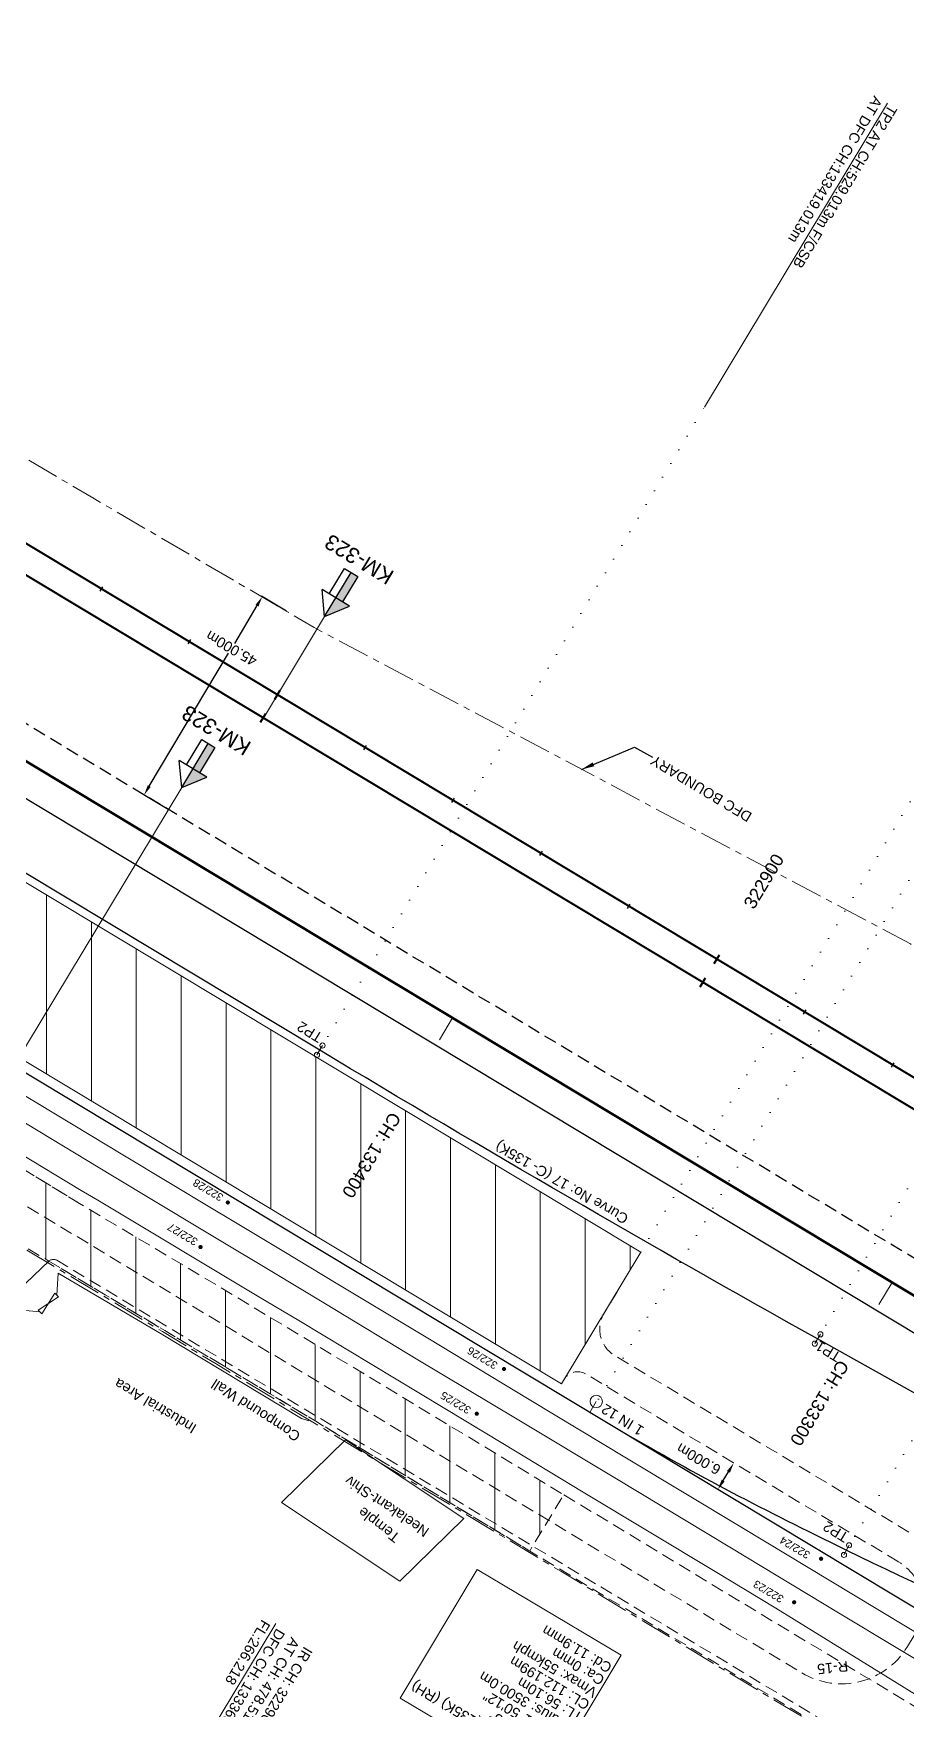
# Model space of a CAD drawing. Header units: metres. Extents: x 560405 to 1249476, y 3385111 to 6787087.
# Drawn here: x 625850.1 to 626020.2, y 3392647.5 to 3392974.4 of the extents above; entities that cross this region are included whole.
import ezdxf
from ezdxf.enums import TextEntityAlignment as Align

# ---------------------------------------------------------------- set-up
doc = ezdxf.new("R2010")
doc.units = ezdxf.units.M
doc.header["$MEASUREMENT"] = 0
doc.header["$PDSIZE"] = 0.05
for name, pattern in [('ACAD_ISO07W100', [3, 0, -3]), ('CENTER', [2, 1.25, -0.25, 0.25, -0.25]), ('DASHED', [0.75, 0.5, -0.25])]:
    doc.linetypes.add(name, pattern=pattern)
doc.layers.get('Defpoints').update_dxf_attribs({"color": 5, "lineweight": 0})
for name, color, linetype, lineweight in [('Boundary Dim', 10, 'Continuous', 13), ('Cardinal_Leader', 10, 'Continuous', 0), ('Chainage', 7, 'Continuous', 0), ('Compound Wall', 7, 'Continuous', 13), ('DOTED LINE', 7, 'ACAD_ISO07W100', 18), ('Existing IR Chainage', 7, 'Continuous', 0), ('Existing IR Track', 143, 'Continuous', 0), ('Existing Railway Boundary', 7, 'CENTER', 0), ('Gate', 7, 'Continuous', 13), ('Horiz Curve', 7, 'Continuous', 0), ('NEW MANDI GOBINDGARH PLATFORM', 1, 'Continuous', 0), ("NEW MANDI GOBINDPUR CROSSING STN. SRJ's", 10, 'Continuous', 0), ('NEW MANDI GOBINDPUR LOOP LINES', 1, 'Continuous', 0), ('OHE MAST', 7, 'Continuous', 0), ('OHE MAST TEXT', 7, 'Continuous', 0), ('Platform', 7, 'Continuous', 0), ('Prop_Horiz Alignment', 7, 'Continuous', 0), ('Proposed Chainage', 10, 'Continuous', 0), ('Proposed Curve_Details', 10, 'Continuous', 0), ('PROPOSED DFCC TRACK', 1, 'Continuous', 0), ('PROPOSED GRADES IN PLAN', 10, 'Continuous', 0), ('Proposed TPTC Chainages', 10, 'Continuous', 0), ('Religious_Place', 7, 'Continuous', 13), ('Side Details', 7, 'Continuous', 13), ('Subroad Edge', 34, 'Continuous', 0), ('Text', 7, 'Continuous', 0)]:
    doc.layers.add(name, color=color, linetype=linetype, lineweight=lineweight)
for name, color, linetype in [('Dimension', 10, 'Continuous'), ('IR PROPOSALS', 190, 'Continuous'), ('OP-3 CH UP', 7, 'Continuous'), ('PROPOSED ROADS', 10, 'DASHED')]:
    doc.layers.add(name, color=color, linetype=linetype)
doc.styles.add('ARIAL', font='arial.ttf')
doc.styles.get("Standard").update_dxf_attribs({"font": 'arial.ttf'})
doc.styles.add('Style-Arial', font='arial.ttf')
doc.dimstyles.new('ISO-25', dxfattribs={"dimtxt": 2.5, "dimasz": 2.5, "dimexe": 1.25, "dimexo": 0.625, "dimtad": 1, "dimdec": 3, "dimtxsty": 'Standard', "dimcen": 2.5, "dimadec": 0, "dimazin": 0, "dimtfac": 1, "dimtdec": 3, "dimtmove": 0, "dimatfit": 3, "dimfxl": 1, "dimarcsym": 0})
doc.dimstyles.get("Standard").update_dxf_attribs({"dimtxt": 2.5, "dimasz": 2.5, "dimexe": 0.18, "dimexo": 0.0625, "dimgap": 0.09, "dimtad": 0, "dimtih": 1, "dimtoh": 1, "dimdec": 3, "dimzin": 0, "dimdsep": 46, "dimtxsty": 'Standard', "dimcen": 0.09, "dimaunit": 1, "dimadec": 4, "dimazin": 0, "dimtfac": 1, "dimtdec": 3, "dimtofl": 0, "dimtmove": 0, "dimatfit": 3, "dimfxl": 1, "dimtolj": 1, "dimtzin": 0, "dimarcsym": 0})

# ---------------------------------------------------------------- blocks, each defined once
blk = doc.blocks.new('GT')
at = {"layer": 'Gate'}
for p, q in [((-0.5, -0.5), (-0.5, 0.5)), ((-0.5, 0.5), (0.5, -0.5)), ((0.5, 0.5), (0.5, -0.5))]:
    blk.add_line(p, q, dxfattribs=at)
at = {"layer": 'Gate', "flags": 128}
blk.add_lwpolyline([(0.5, 0.5), (-0.5, -0.5)], dxfattribs=at)
blk = doc.blocks.new('KM POST PLAN')
at = {"extrusion": (0, 0, -1)}
h = blk.add_hatch(color=256, dxfattribs=at)
h.paths.add_polyline_path([(0, -20), (0, -8.47), (3, -8.47), (3, -20)])
h.paths.add_polyline_path([(0, -8.47), (0, 0), (6.25, -8.47), (3, -8.47)], flags=16)
at = {"flags": 128}
for points in [[(0, 0), (-6.25, -8.47), (6.25, -8.47)], [(0, 0), (0, -20)], [(0, 0), (6.25, -8.47)], [(3, -8.47), (3, -20), (-3, -20), (-3, -8.47)]]:
    blk.add_lwpolyline(points, dxfattribs=at)
at = {"style": 'Style-Arial'}
blk.add_attdef('KM-POST', text='', height=6, dxfattribs=at).set_placement((0, -26, -263.95), align=Align.MIDDLE_CENTER)
blk = doc.blocks.new('OHE')
at = {"layer": 'OHE MAST'}
h = blk.add_hatch(color=3, dxfattribs=at)
edge = h.paths.add_edge_path()
edge.add_arc((627930.47, 3391522.15), 0.412, -30.9792, 329.0208)
at = {"layer": 'OHE MAST', "color": 3, "lineweight": 13, "const_width": 0.008, "flags": 128}
blk.add_lwpolyline([(627932.78, 3391523.67), (627932.2, 3391522.71), (627930.15, 3391523.94), (627930.72, 3391524.9)], dxfattribs=at)
at = {"layer": 'OHE MAST', "color": 3, "const_width": 0.008, "flags": 128}
blk.add_lwpolyline([(627931.18, 3391523.33), (627930.47, 3391522.15)], dxfattribs=at)
blk = doc.blocks.new('*D104')
at = {"layer": 'Defpoints', "color": 0, "lineweight": 9, "transparency": 16777216}
for p in [(625899.43, 3392861.69), (625871.62, 3392825.88), (625876.38, 3392823.04)]:
    blk.add_point(p, dxfattribs=at)
at = {"layer": 'Dimension', "color": 0, "lineweight": -2, "transparency": 16777216}
for p, q in [((625893.64, 3392862.81), (625889.23, 3392855.42)), ((625899.38, 3392861.72), (625894.51, 3392864.62)), ((625872.64, 3392827.6), (625888.09, 3392853.51)), ((625876.33, 3392823.07), (625871.46, 3392825.97))]:
    blk.add_line(p, q, dxfattribs=at)
at = {"layer": 'Dimension', "color": 0, "lineweight": 9, "transparency": 16777216}
for points in [[(625893.35, 3392862.98), (625893.93, 3392862.64), (625894.66, 3392864.53)], [(625872.36, 3392827.77), (625872.93, 3392827.43), (625871.62, 3392825.88)]]:
    blk.add_solid(points, dxfattribs=at)
at = {"layer": 'Dimension', "color": 0, "lineweight": 0, "transparency": 16777216, "insert": (625888.66, 3392854.47), "char_height": 2, "attachment_point": 5, "rotation": 150}
blk.add_mtext('\\A1;45.000m', dxfattribs=at)
blk = doc.blocks.new('*D236')
at = {"layer": 'Boundary Dim', "color": 0, "lineweight": -2, "transparency": 16777216}
for p, q in [((625986.52, 3392695.64), (625986.42, 3392695.7)), ((625984.51, 3392692.18), (625985.54, 3392693.89)), ((625983.43, 3392690.49), (625983.33, 3392690.55))]:
    blk.add_line(p, q, dxfattribs=at)
at = {"layer": 'Boundary Dim', "color": 0, "lineweight": 9, "transparency": 16777216}
for points in [[(625985.26, 3392694.06), (625985.83, 3392693.72), (625986.57, 3392695.6)], [(625984.23, 3392692.35), (625984.8, 3392692), (625983.48, 3392690.46)]]:
    blk.add_solid(points, dxfattribs=at)
at = {"layer": 'Defpoints', "color": 0, "lineweight": 9, "transparency": 16777216}
for p in [(625986.57, 3392695.6), (625986.57, 3392695.6), (625983.48, 3392690.46)]:
    blk.add_point(p, dxfattribs=at)
at = {"layer": 'Boundary Dim', "color": 0, "transparency": 16777216, "insert": (625979.73, 3392696.4), "char_height": 2, "attachment_point": 5, "rotation": 150}
blk.add_mtext('\\A1;6.000m', dxfattribs=at)

msp = doc.modelspace()

# ---------------------------------------------------------------- hatches: boundary and pattern name
at = {"extrusion": (0, 0, -1)}
h = msp.add_hatch(color=3, dxfattribs=at)
h.paths.add_polyline_path([(-625884.1456, 3392835.9128), (-625881.169, 3392830.975), (-625882.4536, 3392830.2006), (-625885.4303, 3392835.1384)])
h.paths.add_polyline_path([(-625881.169, 3392830.975), (-625878.9829, 3392827.3486), (-625883.8453, 3392829.3616), (-625882.4536, 3392830.2006)], flags=16)
at = {"layer": 'NEW MANDI GOBINDGARH PLATFORM', "lineweight": 0}
h = msp.add_hatch(dxfattribs=at)
h.set_pattern_fill('ANSI31', color=1, scale=70, angle=45)
h.set_pattern_definition([(90, (0.109, 0.182), (-8.75, 2e-15), [])])
h.paths.add_polyline_path([(625368.5901, 3393097.4626), (625353.3059, 3393072.0769), (625952.9942, 3392711.0185), (625968.4598, 3392736.7107)])
h.paths.add_polyline_path([(625406.1292, 3393053.4746), (625402.3093, 3393050.0816), (625401.3288, 3393045.436)], flags=16)
h.paths.add_polyline_path([(625888.8093, 3392775.4816), (625871.1516, 3392789.5173), (625902.3093, 3392764.6816)], flags=16)
h.paths.add_polyline_path([(625753.7093, 3392853.3816), (625686.9093, 3392893.3816), (625684.9093, 3392888.5816), (625751.7093, 3392848.5816)], flags=16)
at = {"layer": 'Platform', "lineweight": 18, "ltscale": 5}
h = msp.add_hatch(dxfattribs=at)
h.set_pattern_fill('ANSI31', color=3, scale=70, angle=45)
h.paths.add_polyline_path([(625764.5882, 3392803.5868), (625746.2321, 3392814.5967), (625737.0194, 3392819.2755), (625704.0946, 3392839.2088), (625671.9737, 3392858.6062), (625641.256, 3392877.0892), (625610.2836, 3392895.751), (625560.2623, 3392926.2804), (625522.5869, 3392948.8585), (625482.9773, 3392972.6418), (625451.9359, 3392991.6256), (625421.6417, 3393009.7241), (625354.0885, 3393050.6028), (625301.0774, 3393082.6359), (625281.8023, 3393094.249), (625227.6613, 3393126.5647), (625168.0245, 3393162.919), (625094.4711, 3393207.1329), (625050.9326, 3393232.6145), (625011.8999, 3393256.6501), (624964.7557, 3393285.508), (624919.1299, 3393313.7575), (624913.4978, 3393304.5779), (624956.7742, 3393277.764), (625004.1747, 3393248.9547), (625045.8733, 3393224.1782), (625087.0373, 3393198.2053), (625155.9882, 3393157.6877), (625161.3558, 3393154.0733), (625221.119, 3393117.4224), (625275.0374, 3393085.066), (625290.2539, 3393075.2561), (625349.1291, 3393041.8357), (625415.7598, 3392998.2542), (625446.6577, 3392979.7718), (625478.8044, 3392960.6022), (625516.4182, 3392937.5763), (625553.7619, 3392915.0713), (625585.8397, 3392895.6563), (625593.1627, 3392891.1401), (625603.1792, 3392885.3123), (625634.5287, 3392866.3519), (625666.5944, 3392846.865), (625697.4278, 3392828.3449), (625730.8907, 3392807.7989), (625739.1561, 3392803.9139), (625756.6994, 3392793.2958), (625763.3635, 3392788.9616), (625792.777, 3392771.7812), (625820.3671, 3392754.8532), (625847.4418, 3392738.317), (625853.0514, 3392734.9942), (625875.6542, 3392721.4301), (625905.1251, 3392703.7363), (625946.8011, 3392678.4491), (625953.4617, 3392689.4227), (625911.6145, 3392714.7413), (625882.1845, 3392732.4454), (625859.0625, 3392746.2055), (625826.9254, 3392765.8663), (625799.2966, 3392782.4826)])

# ---------------------------------------------------------------- linework, layer by layer
at = {"color": 3, "flags": 128}
for points in [[(625878.9829, 3392827.3486), (625884.1456, 3392835.9128)], [(625879.8843, 3392831.7494), (625882.861, 3392836.6873), (625885.4303, 3392835.1384), (625882.4536, 3392830.2006)], [(625878.9829, 3392827.3486), (625883.8453, 3392829.3616), (625878.4926, 3392832.5883)], [(625878.9829, 3392827.3486), (625878.4926, 3392832.5883)]]:
    msp.add_lwpolyline(points, dxfattribs=at)
at = {"layer": 'Cardinal_Leader', "color": 1, "linetype": 'Continuous', "lineweight": 13}
for p, q in [((625905.3332, 3392775.1952), (625906.4212, 3392777.0159)), ((626002.3713, 3392718.8814), (626003.4594, 3392720.7022)), ((626008.0617, 3392677.6884), (626009.0552, 3392679.5625))]:
    msp.add_line(p, q, dxfattribs=at)
for centre in [(625906.4212, 3392777.0159), (625905.3332, 3392775.1952), (626002.3713, 3392718.8814), (626003.4594, 3392720.7022), (626009.0552, 3392679.5625), (626008.0617, 3392677.6884)]:
    msp.add_circle(centre, 0.5, dxfattribs=at)
at = {"layer": 'Compound Wall', "lineweight": 20, "flags": 128}
for points in [[(625854.6126, 3392728.3398), (625854.9144, 3392732.6206)], [(625854.9144, 3392732.6206), (625875.2853, 3392720.6016), (625902.3442, 3392704.314)], [(625827.3066, 3392707.5837), (625827.3104, 3392707.5821), (625847.1283, 3392725.5101), (625851.3292, 3392725.0829), (625851.3407, 3392725.0944)], [(625902.3442, 3392704.314), (625903.7756, 3392703.8535)]]:
    msp.add_lwpolyline(points, dxfattribs=at)
at = {"layer": 'Compound Wall', "flags": 128}
for points in [[(625854.6126, 3392728.3398), (625854.9144, 3392732.6206)], [(625854.9144, 3392732.6206), (625875.2853, 3392720.6016), (625902.3442, 3392704.314)], [(625827.3066, 3392707.5837), (625827.3104, 3392707.5821), (625847.1283, 3392725.5101), (625851.3292, 3392725.0829), (625851.3407, 3392725.0944)], [(625902.3442, 3392704.314), (625903.7756, 3392703.8535)]]:
    msp.add_lwpolyline(points, dxfattribs=at)
at = {"layer": 'DOTED LINE', "color": 1, "linetype": 'ACAD_ISO07W100', "lineweight": 18}
for p, q in [((625905.8772, 3392776.1055), (625980.8518, 3392901.4961)), ((625968.4598, 3392736.7107), (626044.2995, 3392863.5483)), ((625958.6453, 3392705.4132), (626050.8546, 3392859.6277)), ((626002.9228, 3392719.8042), (626077.1305, 3392843.9122)), ((626008.5584, 3392678.6255), (626099.4177, 3392830.5823))]:
    msp.add_line(p, q, dxfattribs=at)
at = {"layer": 'Existing IR Chainage', "color": 3, "linetype": 'Continuous', "lineweight": 13}
msp.add_line((625878.9829, 3392827.3486), (625841.9011, 3392765.8353), dxfattribs=at)
at = {"layer": 'Existing IR Track', "color": 3, "lineweight": 18, "ltscale": 5, "flags": 128}
for points in [[(626065.9311, 3392624.1508), (626025.4783, 3392648.4071), (626022.0206, 3392650.4804), (625994.7748, 3392667.3131), (625982.954, 3392674.4482), (625957.2456, 3392689.9508), (625941.5333, 3392699.4307), (625930.2661, 3392706.2288), (625901.7702, 3392723.378), (625893.6761, 3392728.2265), (625862.5891, 3392746.8449), (625859.3972, 3392748.7567), (625827.824, 3392767.7728), (625824.2034, 3392769.9534), (625800.7098, 3392784.0102), (625791.9831, 3392789.2818), (625765.5597, 3392805.2442), (625755.7574, 3392811.1667), (625718.0068, 3392833.9753), (625717.9619, 3392834.0021), (625678.6657, 3392857.3994), (625639.9515, 3392880.4501), (625607.5632, 3392899.7766)], [(626030.8362, 3392657.2929), (626009.9209, 3392669.8953), (625988.1263, 3392683.0301), (625965.9802, 3392696.3851), (625946.7014, 3392708.0049), (625926.9211, 3392719.9268), (625909.0771, 3392730.6674), (625898.8646, 3392736.8364), (625888.4549, 3392743.1245), (625885.1206, 3392745.0943), (625867.8182, 3392755.5214), (625850.9082, 3392765.712), (625833.0523, 3392776.4418), (625815.3975, 3392787.0508), (625797.2265, 3392797.9866), (625779.303, 3392808.7736), (625760.9634, 3392819.8099), (625742.7795, 3392830.7511), (625722.9533, 3392842.3019), (625703.5668, 3392853.5972), (625683.6192, 3392865.6125), (625664.381, 3392877.2005), (625645.0383, 3392888.8807), (625625.9382, 3392900.4142)], [(626028.5053, 3392653.4255), (626007.3135, 3392666.209), (625985.7986, 3392679.1675), (625963.727, 3392692.5026), (625944.3659, 3392704.1323), (625925.0061, 3392715.7611), (625907.0111, 3392726.6203), (625896.5203, 3392732.9451), (625886.03, 3392739.2695), (625882.4434, 3392741.4221), (625865.4761, 3392751.6371), (625848.5104, 3392761.8511), (625830.7231, 3392772.5737), (625812.9345, 3392783.2971), (625794.9002, 3392794.1266), (625776.8667, 3392804.9555), (625758.6316, 3392815.94), (625740.391, 3392826.9271), (625720.6772, 3392838.5257), (625700.9754, 3392850.1171), (625681.3622, 3392861.8632), (625661.7417, 3392873.614), (625642.7405, 3392885.0701), (625623.7399, 3392896.5258)]]:
    msp.add_lwpolyline(points, dxfattribs=at)
at = {"layer": 'Existing Railway Boundary', "color": 36, "lineweight": 20, "ltscale": 5, "flags": 128}
msp.add_lwpolyline([(628955.3903, 3390792.7231), (628931.5933, 3390806.5004), (628894.0251, 3390836.9955), (628805.3605, 3390890.9758), (628763.1272, 3390916.9343), (628721.4077, 3390942.8333), (628634.7683, 3390998.5313), (628587.091, 3391026.3426), (628541.4721, 3391053.7252), (628498.5869, 3391079.4164), (628461.1936, 3391101.0466), (628391.2271, 3391146.4682), (628362.6237, 3391162.4973), (628324.6397, 3391185.7049), (628291.5767, 3391211.6933), (628254.0781, 3391235.9403), (628157.3612, 3391308.2767), (628174.1002, 3391326.9143), (628137.357, 3391356.9761), (627964.1476, 3391459.1923), (627842.8937, 3391531.9115), (627628.8138, 3391662.2153), (627542.6631, 3391714.392), (627424.9352, 3391785.3705), (627222.9648, 3391909.2736), (627204.5725, 3391920.6394), (627188.744, 3391930.1784), (627172.9334, 3391939.7064), (627156.2431, 3391949.7674), (627139.5672, 3391959.8197), (627123.601, 3391969.4113), (627107.6038, 3391979.0215), (627094.8626, 3391986.7123), (627082.1497, 3391994.3859), (627065.7488, 3392004.2586), (627049.3375, 3392014.1375), (627032.6946, 3392024.1476), (627016.0309, 3392034.1701), (627000.4204, 3392043.5941), (626984.8329, 3392053.004), (626968.8891, 3392062.6064), (626952.9363, 3392072.2142), (626935.7844, 3392082.5282), (626918.6205, 3392092.8492), (626911.6028, 3392097.0645), (626893.0809, 3392108.2246), (626874.5706, 3392119.3777), (626856.2268, 3392130.4336), (626837.8855, 3392141.4881), (626820.3864, 3392152.0274), (626802.8816, 3392162.57), (626783.4724, 3392174.252), (626764.0577, 3392185.9374), (626746.1558, 3392196.7119), (626728.2543, 3392207.4863), (626707.0601, 3392220.2572), (626685.8746, 3392233.0229), (626648.9408, 3392255.2553), (626610.6712, 3392278.2676), (626591.3871, 3392289.8865), (626572.1184, 3392301.4961), (626553.8402, 3392312.4904), (626535.5663, 3392323.4823), (626522.8303, 3392331.1061), (626502.0043, 3392343.7024), (626484.7028, 3392354.0807), (626467.0127, 3392364.7717), (626449.2849, 3392375.4221), (626424.442, 3392390.2653), (626407.8647, 3392400.3136), (626390.2843, 3392410.9836), (626378.1904, 3392418.1073), (626367.3819, 3392424.6782), (626356.7585, 3392431.1355), (626339.0548, 3392441.7126), (626324.6325, 3392450.4845), (626311.6182, 3392458.3129), (626290.6128, 3392470.9931), (626276.2418, 3392479.6446), (626252.5581, 3392493.9648), (626233.8146, 3392505.2467), (626215.0541, 3392516.5389), (626191.0882, 3392530.9577), (626167.1186, 3392545.3787), (626148.2508, 3392556.7397), (626129.3895, 3392568.0967), (626109.0676, 3392580.3241), (626088.7404, 3392592.5546), (626063.7846, 3392607.5962), (626038.8416, 3392622.63), (626017.6425, 3392635.4182), (625996.4509, 3392648.2016), (625974.9359, 3392661.1602), (625952.8751, 3392674.4888), (625933.5372, 3392686.1045), (625914.159, 3392697.7444), (625896.1455, 3392708.6148), (625885.6622, 3392714.935), (625875.1898, 3392721.2486), (625871.6088, 3392723.3979), (625854.6293, 3392733.6202), (625837.6636, 3392743.8342), (625819.8659, 3392754.5631), (625802.0927, 3392765.2772), (625784.0738, 3392776.0974), (625766.0279, 3392786.9338), (625747.7802, 3392797.9258), (625729.6331, 3392808.8567), (625710.0131, 3392820.4001), (625690.2406, 3392832.0331), (625670.5571, 3392843.8213), (625650.9098, 3392855.5881), (625631.8821, 3392867.0602), (625612.8815, 3392878.5159), (625595.4116, 3392889.057), (625577.9617, 3392899.586), (625560.977, 3392909.7984), (625543.9665, 3392920.0263), (625527.0929, 3392930.2025), (625510.2317, 3392940.3713), (625492.2072, 3392951.2501), (625474.1887, 3392962.1253), (625459.4135, 3392971.0439), (625444.6385, 3392979.9623), (625429.7392, 3392988.9655), (625414.8651, 3392997.9534), (625398.0894, 3393008.048), (625381.2878, 3393018.1581), (625364.4876, 3393028.2943), (625347.6668, 3393038.4431), (625341.4954, 3393042.1962), (625336.6811, 3393045.1488), (625324.9758, 3393052.1854), (625313.1706, 3393059.282), (625305.1662, 3393064.122), (625297.2032, 3393068.9372), (625281.7488, 3393078.2354), (625266.3027, 3393087.5539), (625250.5827, 3393097.0002), (625234.8576, 3393106.4748), (625220.9629, 3393114.8441), (625207.0756, 3393123.2089), (625191.9734, 3393132.2824), (625166.0786, 3393147.7733), (625153.4581, 3393156.0581), (625151.114, 3393150.7018), (625147.8866, 3393153.7551), (625116.7003, 3393173.3287), (625093.3281, 3393188.0041), (625071.1556, 3393203.0477), (625055.7157, 3393212.8225), (625027.3997, 3393228.6096), (625007.6825, 3393240.5669), (624979.825, 3393257.4607), (624954.8894, 3393272.5826), (624917.8619, 3393296.9088), (624917.926, 3393297.7354), (624854.2544, 3393338.3806), (624790.1714, 3393374.1107), (624761.6212, 3393391.1947), (624742.8731, 3393402.4132), (624713.9783, 3393419.7034), (624678.9617, 3393441.6196), (624667.4095, 3393431.6005), (624566.1173, 3393492.8402), (624519.8878, 3393520.9391), (624450.2813, 3393561.7296), (624447.0221, 3393556.3381), (624253.5789, 3393673.1377), (624021.9727, 3393812.2493)], dxfattribs=at)
at = {"layer": 'Existing Railway Boundary', "color": 6, "lineweight": 20, "ltscale": 5, "flags": 128}
msp.add_lwpolyline([(627892.3746, 3391590.8464), (627853.8026, 3391614.8633), (627807.8709, 3391643.3648), (627763.2098, 3391671.1424), (627729.391, 3391692.3162), (627635.8822, 3391750.6784), (627660.1446, 3391809.2203), (627519.5568, 3391891.152), (627476.8389, 3391915.865), (627434.3844, 3391942.69), (627307.5279, 3392026.3119), (627306.7829, 3392026.5061), (627267.353, 3392052.7992), (627223.9736, 3392078.9893), (627097.3461, 3392148.2433), (627064.2509, 3392171.6214), (627020.7361, 3392194.4307), (626980.8782, 3392219.8528), (626937.972, 3392245.713), (626894.59, 3392272.359), (626851.325, 3392298.078), (626765.656, 3392350.035), (626720.72, 3392377.008), (626678.274, 3392402.82), (626638.354, 3392427.704), (626595.176, 3392453.388), (626546.2585, 3392482.4138), (626502.9741, 3392507.8519), (626457.1589, 3392535.47), (626370.2027, 3392585.4762), (626329.4837, 3392607.8197), (626276.63, 3392641.1068), (626248.5163, 3392659.2277), (626219.5479, 3392680.9715), (626152.643, 3392718.511), (626109.5867, 3392744.8943), (626057.9239, 3392775.41), (626021.0374, 3392796.8242), (625904.8086, 3392858.5418), (625861.3055, 3392884.0038), (625818.1177, 3392909.4437), (625699.839, 3392978.326), (625656.064, 3393004.068), (625614.356, 3393028.385), (625543.556, 3393070.031), (625500.6769, 3393095.2405), (625461.769, 3393118.43), (625418.978, 3393143.909), (625375.919, 3393169.091), (625289.4128, 3393220.1398), (625283.3377, 3393209.9857), (625180.1642, 3393272.0512), (624950.6342, 3393412.922), (624924.3694, 3393369.1236), (624924.3694, 3393369.1236)], dxfattribs=at)
at = {"layer": 'Horiz Curve', "color": 190, "lineweight": 40}
for p, q in [((627251.5517, 3392030.4292), (625532.5765, 3393065.175)), ((627248.3863, 3392026.1485), (625530.2827, 3393060.3697))]:
    msp.add_line(p, q, dxfattribs=at)
at = {"layer": 'Horiz Curve', "color": 190, "lineweight": 40, "flags": 128}
for points in [[(625897.0968, 3392844.583), (625898.1283, 3392846.2965)], [(625897.0972, 3392844.5828), (625898.1286, 3392846.2963)], [(625894.3473, 3392840.052), (625895.3787, 3392841.7655)], [(625982.7721, 3392793.0103), (625983.8036, 3392794.7238)], [(625982.7725, 3392793.0101), (625983.8039, 3392794.7236)], [(625980.0226, 3392788.4793), (625981.054, 3392790.1928)]]:
    msp.add_lwpolyline(points, dxfattribs=at)
at = {"layer": 'IR PROPOSALS', "lineweight": 9}
msp.add_line((625906.8196, 3392860.6935), (625894.8975, 3392840.8879), dxfattribs=at)
at = {"layer": 'NEW MANDI GOBINDGARH PLATFORM', "color": 1, "linetype": 'Continuous', "lineweight": 20, "flags": 128}
msp.add_lwpolyline([(625952.9942, 3392711.0185), (625353.3059, 3393072.0769), (625368.5975, 3393097.475), (625968.4598, 3392736.7107), (625952.9942, 3392711.0185)], dxfattribs=at)
at = {"layer": "NEW MANDI GOBINDPUR CROSSING STN. SRJ's", "linetype": 'Continuous', "lineweight": 13, "flags": 128}
msp.add_lwpolyline([(625959.786, 3392707.6226), (625958.4992, 3392705.4792)], dxfattribs=at)
at = {"layer": "NEW MANDI GOBINDPUR CROSSING STN. SRJ's", "linetype": 'Continuous', "lineweight": 13}
msp.add_circle((625959.786, 3392707.6226), 1.2, dxfattribs=at)
at = {"layer": 'NEW MANDI GOBINDPUR LOOP LINES', "color": 1, "linetype": 'Continuous', "lineweight": 25, "flags": 128}
msp.add_lwpolyline([(626082.9785, 3392675.0158, 0.00063884), (626075.1776, 3392679.3904), (626002.9154, 3392719.7918, -0.00801442), (625905.8772, 3392776.1055), (625403.3945, 3393078.5776), (625257.127, 3393166.624)], format="xyb", dxfattribs=at)
at = {"layer": 'NEW MANDI GOBINDPUR LOOP LINES', "color": 1, "linetype": 'Continuous', "lineweight": 25}
for points in [[(626074.307, 3392635.79), (625337.3853, 3393079.3838, -0.04465333), (625257.5089, 3393137.7579), (625245.9456, 3393147.9069)], [(625958.5088, 3392705.4953, 0.02145395), (626001.0719, 3392682.3226), (626008.5584, 3392678.6255, 0.04049045), (626091.9721, 3392645.5237), (626109.356, 3392640.2063, -0.04049045), (626192.7696, 3392607.1045), (626203.4179, 3392601.8459, -0.02176849), (626245.8446, 3392578.7554)]]:
    msp.add_lwpolyline(points, format="xyb", dxfattribs=at)
at = {"layer": 'NEW MANDI GOBINDPUR LOOP LINES', "linetype": 'Continuous', "lineweight": 25, "flags": 128}
msp.add_lwpolyline([(626248.0671, 3392584.7126), (625330.2603, 3393137.191)], dxfattribs=at)
at = {"layer": 'NEW MANDI GOBINDPUR LOOP LINES', "linetype": 'DASHED', "lineweight": 25, "ltscale": 5, "flags": 128}
msp.add_lwpolyline([(626469.1545, 3392466.2179), (625389.238, 3393116.2791)], dxfattribs=at)
at = {"layer": 'OP-3 CH UP', "color": 40, "lineweight": 9, "true_color": 0xf8d731}
for radius in [8763.3902, 8182.5236, 7294.1209]:
    msp.add_circle((624059.7714, 3393874.4188), radius, dxfattribs=at)
at = {"layer": 'Platform', "color": 3, "linetype": 'DASHED', "lineweight": 18, "ltscale": 5, "flags": 128}
msp.add_lwpolyline([(625764.5882, 3392803.5868), (625746.2321, 3392814.5967), (625737.0194, 3392819.2755), (625704.0946, 3392839.2088), (625671.9737, 3392858.6062), (625641.256, 3392877.0892), (625610.2836, 3392895.751), (625560.2623, 3392926.2804), (625522.5869, 3392948.8585), (625482.9773, 3392972.6418), (625451.9359, 3392991.6256), (625421.6417, 3393009.7241), (625354.0885, 3393050.6028), (625301.0774, 3393082.6359), (625281.8023, 3393094.249), (625227.6613, 3393126.5647), (625168.0245, 3393162.919), (625094.4711, 3393207.1329), (625050.9326, 3393232.6145), (625011.8999, 3393256.6501), (624964.7557, 3393285.508), (624919.1299, 3393313.7575), (624913.4978, 3393304.5779), (624956.7742, 3393277.764), (625004.1747, 3393248.9547), (625045.8733, 3393224.1782), (625087.0373, 3393198.2053), (625155.9882, 3393157.6877), (625161.3558, 3393154.0733), (625221.119, 3393117.4224), (625275.0374, 3393085.066), (625290.2539, 3393075.2561), (625349.1291, 3393041.8357), (625415.7598, 3392998.2542), (625446.6577, 3392979.7718), (625478.8044, 3392960.6022), (625516.4182, 3392937.5763), (625553.7619, 3392915.0713), (625585.8397, 3392895.6563), (625593.1627, 3392891.1401), (625603.1792, 3392885.3123), (625634.5287, 3392866.3519), (625666.5944, 3392846.865), (625697.4278, 3392828.3449), (625730.8907, 3392807.7989), (625739.1561, 3392803.9139), (625756.6994, 3392793.2958), (625763.3635, 3392788.9616), (625792.777, 3392771.7812), (625820.3671, 3392754.8532), (625847.4418, 3392738.317), (625853.0514, 3392734.9942), (625875.6542, 3392721.4301), (625905.1251, 3392703.7363), (625946.8011, 3392678.4491), (625953.4617, 3392689.4227), (625911.6145, 3392714.7413), (625882.1845, 3392732.4454), (625859.0625, 3392746.2055), (625826.9254, 3392765.8663), (625799.2966, 3392782.4826)], close=True, dxfattribs=at)
at = {"layer": 'Prop_Horiz Alignment', "color": 4, "linetype": 'Continuous', "lineweight": 30, "flags": 128}
for points in [[(625863.0849, 3392865.6403), (625863.6006, 3392866.497)], [(625880.22, 3392855.3257), (625880.7357, 3392856.1825)], [(625914.4901, 3392834.6966), (625915.0058, 3392835.5534)], [(625931.6251, 3392824.3821), (625932.1409, 3392825.2389)], [(625948.7602, 3392814.0676), (625949.2759, 3392814.9243)], [(625965.8953, 3392803.753), (625966.411, 3392804.6098)], [(626000.1654, 3392783.124), (626000.6811, 3392783.9807)], [(626017.3004, 3392772.8094), (626017.8162, 3392773.6662)]]:
    msp.add_lwpolyline(points, dxfattribs=at)
at = {"layer": 'Proposed Chainage', "linetype": 'Continuous', "lineweight": 0, "flags": 128}
for points in [[(625929.1893, 3392778.1217), (625931.768, 3392782.4054)], [(626014.8646, 3392726.549), (626017.4433, 3392730.8327)]]:
    msp.add_lwpolyline(points, dxfattribs=at)
at = {"layer": 'Proposed Curve_Details'}
msp.add_lwpolyline([(625949.5969, 3392633.0609), (625921.5488, 3392649.7213), (625936.5881, 3392674.8141), (625964.6362, 3392658.1538)], close=True, dxfattribs=at)
at = {"layer": 'PROPOSED DFCC TRACK', "color": 1, "linetype": 'Continuous', "lineweight": 50}
msp.add_line((627424.6711, 3391883.7448), (625313.456, 3393154.6014), dxfattribs=at)
at = {"layer": 'PROPOSED GRADES IN PLAN', "linetype": 'Continuous', "lineweight": 0}
msp.add_lwpolyline([(625897.3181, 3392664.3186), (625875.2536, 3392627.6639)], dxfattribs=at)
at = {"layer": 'PROPOSED ROADS', "color": 1, "linetype": 'DASHED', "lineweight": 13, "ltscale": 5}
for p, q in [((625318.8056, 3393064.659), (625999.8451, 3392654.7039)), ((626018.6967, 3392676.3426), (625957.6791, 3392712.9889))]:
    msp.add_line(p, q, dxfattribs=at)
at = {"layer": 'PROPOSED ROADS', "color": 1, "linetype": 'DASHED', "lineweight": 13, "ltscale": 5, "flags": 128}
for points in [[(625854.5957, 3392735.1506), (626316.8398, 3392457.5059)], [(625954.7844, 3392713.9912), (625952.9947, 3392711.0182)]]:
    msp.add_lwpolyline(points, dxfattribs=at)
msp.add_lwpolyline([(625963.8258, 3392729.0125), (625961.3012, 3392724.8185, 0.41478047), (625963.3573, 3392716.5776), (626021.788, 3392681.49)], format="xyb", dxfattribs=at)
at = {"layer": 'PROPOSED ROADS', "color": 1, "linetype": 'DASHED', "lineweight": 13, "ltscale": 5}
msp.add_lwpolyline([(625999.8451, 3392654.7039, 0.41408653), (626020.4289, 3392659.8137), (626022.1132, 3392662.6089, 0.41463518), (626018.6966, 3392676.3426)], format="xyb", dxfattribs=at)
for centre, radius, start, end in [((625853.9309, 3392733.7161), 1.581, 65.136108, 141.911507), ((625956.1345, 3392710.4171), 3, 59.011563, 148.953949)]:
    msp.add_arc(centre, radius, start, end, dxfattribs=at)
at = {"layer": 'Proposed TPTC Chainages', "color": 1, "lineweight": 0, "flags": 128}
msp.add_lwpolyline([(626016.5459, 3392960.793), (625980.8518, 3392901.4961)], dxfattribs=at)
at = {"layer": 'Religious_Place'}
msp.add_3dface([(625910.9072, 3392700.1022), (625933.9478, 3392684.7651), (625921.485, 3392672.5846), (625898.4269, 3392687.9334)], dxfattribs=at)
at = {"layer": 'Subroad Edge', "color": 3, "linetype": 'DASHED', "lineweight": 18, "ltscale": 5, "flags": 128}
for points in [[(625859.0625, 3392746.2055), (625826.9254, 3392765.8663), (625799.2966, 3392782.4826), (625764.5882, 3392803.5868)], [(625853.0514, 3392734.9942), (625875.6542, 3392721.4301), (625905.1251, 3392703.7363), (625946.8011, 3392678.4491), (625987.4624, 3392653.9579), (626014.4632, 3392637.6071), (626059.1222, 3392610.6864)], [(625953.4617, 3392689.4227), (625994.0218, 3392664.852), (626021.0845, 3392648.608), (626065.7387, 3392621.7417)]]:
    msp.add_lwpolyline(points, dxfattribs=at)
at = {"layer": 'Subroad Edge', "lineweight": 15, "flags": 128}
msp.add_lwpolyline([(625853.1264, 3392735.066), (625825.5803, 3392708.7195), (625803.7437, 3392689.5275), (625774.7969, 3392663.5096)], dxfattribs=at)

# ---------------------------------------------------------------- block references
at = {"layer": 'Gate', "xscale": 4.610070068692941, "yscale": 0.9997814889063974, "zscale": 2.1468727762121, "rotation": 45.27582233028507}
msp.add_blockref('GT', (625852.9839, 3392726.7109), dxfattribs=at)
msp.add_blockref('GT', (625852.9839, 3392726.7109), dxfattribs=at)
at = {"layer": 'IR PROPOSALS', "lineweight": 9}
ref = msp.add_blockref('KM POST PLAN', (625906.8196, 3392860.6935), dxfattribs=dict(at, xscale=0.4999999999999998, yscale=0.4999999999999998, zscale=0.4999999999999998, rotation=148.8430182709956))
ref.add_attrib('KM-POST', 'KM-323', dxfattribs={"layer": '0', "color": 190, "height": 3, "rotation": 148.843018, "style": 'Style-Arial'}).set_placement((625913.5456, 3392871.8183, -131.9737), align=Align.MIDDLE_CENTER)
at = {"layer": 'OHE MAST', "color": 2, "lineweight": 13}
for p in [(-2042.5106, 1224.2614), (-1988.6723, 1191.7942), (-1926.8668, 1154.7858)]:
    msp.add_blockref('OHE', p, dxfattribs=at)
at = {"layer": 'OHE MAST', "color": 2, "lineweight": 13, "rotation": 180}
for p in [(1253813.0993, 6784259.8727), (1253866.9519, 6784227.3684), (1253928.8102, 6784190.6072)]:
    msp.add_blockref('OHE', p, dxfattribs=at)

# ---------------------------------------------------------------- texts
at = {"color": 3, "style": 'Style-Arial'}
msp.add_attdef('KM-323', text='KM-', height=3, rotation=148.917345, dxfattribs=at).set_placement((625885.6945, 3392838.4821, -131.9737), align=Align.MIDDLE_CENTER)
at = {"layer": 'Chainage', "color": 190, "lineweight": 0, "insert": (625988.3544, 3392804.7069), "char_height": 2.5, "attachment_point": 1, "rotation": 58.953949, "line_spacing_factor": 0.672, "style": 'Style-Arial'}
msp.add_mtext('322900', dxfattribs=at)
at = {"layer": 'Existing Railway Boundary', "color": 6, "linetype": 'Continuous', "ltscale": 5}
msp.add_text('DFC BOUNDARY', height=2, rotation=149, dxfattribs=at).set_placement((625990.3086, 3392822.2189))
at = {"layer": "NEW MANDI GOBINDPUR CROSSING STN. SRJ's", "color": 1, "linetype": 'Continuous', "lineweight": 13, "char_height": 2, "attachment_point": 4, "line_spacing_factor": 0.60036, "style": 'ARIAL'}
for s, insert, rotation in [('1 IN 12', (625968.7188, 3392701.6342), 148), ('R-15', (626008.8659, 3392656.0183), 185.897719)]:
    msp.add_mtext(s, dxfattribs=dict(at, insert=insert, rotation=rotation))
at = {"layer": 'OHE MAST TEXT', "color": 3, "lineweight": 18, "style": 'ARIAL'}
for s, p in [('322/28', (625887.2376, 3392747.8299)), ('322/27', (625882.2638, 3392739.1858)), ('322/26', (625940.7, 3392715.0743)), ('322/25', (625935.5, 3392706.3493)), ('322/24', (626001.6237, 3392678.1053)), ('322/23', (625996.4737, 3392669.5343))]:
    msp.add_text(s, height=1.5, rotation=149, dxfattribs=at).set_placement(p)
at = {"layer": 'Proposed Chainage', "color": 1, "lineweight": 0, "char_height": 2.5, "attachment_point": 4, "rotation": 238.953949, "line_spacing_factor": 0.6, "style": 'Style-Arial'}
for s, insert in [('CH: 133400', (625920.7735, 3392763.6263)), ('CH: 133300', (626008.0914, 3392715.2935))]:
    msp.add_mtext(s, dxfattribs=dict(at, insert=insert))
at = {"layer": 'Proposed Curve_Details', "color": 1, "style": 'ARIAL'}
msp.add_text('Curve No: 17 (C- 135K)', height=2, rotation=149.968532, dxfattribs=at).set_placement((625966.248, 3392743.8133))
at = {"layer": 'Proposed Curve_Details', "color": 1, "lineweight": 0, "insert": (625963.0399, 3392656.2924), "char_height": 2, "attachment_point": 7, "rotation": 149.123596, "line_spacing_factor": 0.84, "style": 'Style-Arial'}
msp.add_mtext('Curve No:17 (135K) (RH)\\PDegree: 0.5%%D\\PDelta: 1%%D50\'12"\\PRadius: 3500.0m\\PTL: 56.10m\\PCL: 112.199m\\PVmax: 55kmph\\PCa: 0mm\\PCd: 11.9mm', dxfattribs=at)
at = {"layer": 'PROPOSED GRADES IN PLAN', "lineweight": 0, "insert": (625898.3314, 3392662.9974), "char_height": 2, "attachment_point": 4, "rotation": 238.953949, "line_spacing_factor": 1.08, "style": 'Style-Arial'}
msp.add_mtext('\\pxsm1;AT CH: 478.515m F/CSB\\PDFC CH: 133368.515\\PFL:266.218', dxfattribs=at)
at = {"layer": 'PROPOSED GRADES IN PLAN', "color": 7, "lineweight": 0, "insert": (625903.7124, 3392659.4685), "char_height": 2, "attachment_point": 4, "rotation": 238.86065, "line_spacing_factor": 1.08, "style": 'Style-Arial'}
msp.add_mtext('IR CH: 322900.515', dxfattribs=at)
at = {"layer": 'Proposed TPTC Chainages', "color": 1, "lineweight": 0, "char_height": 2, "attachment_point": 4, "line_spacing_factor": 0.6, "style": 'ARIAL'}
for s, insert, rotation in [('\\pxsm1;TP2 AT CH:529.013m F/CSB\\PAT DFC CH:133419.013m', (626016.2174, 3392961.0022), 239), ('\\pxsm1;TP2', (625906.1026, 3392778.3139), 148.547178), ('\\pxsm1;TP1', (626007.1527, 3392716.0415), 148.547178), ('\\pxsm1;TP2', (626008.6374, 3392680.851), 148.547178)]:
    msp.add_mtext(s, dxfattribs=dict(at, insert=insert, rotation=rotation))
at = {"layer": 'Side Details', "color": 0}
msp.add_text('Industrial Area', height=2, rotation=149, dxfattribs=at).set_placement((625882.0526, 3392702.9401))
at = {"layer": 'Text', "style": 'ARIAL'}
for s, rotation, p in [('Compound Wall', 147.180737, (625902.2953, 3392701.3362)), ('Neelakant-Shiv', 146.000405, (625927.3896, 3392682.7041)), ('Temple', 142.411101, (625921.7088, 3392681.5124))]:
    msp.add_text(s, height=2, rotation=rotation, dxfattribs=at).set_placement(p)
at = {"layer": 'Text'}
msp.add_text('Compound Wall', height=2, rotation=147.180737, dxfattribs=at).set_placement((625902.2953, 3392701.3362))

# ---------------------------------------------------------------- dimensions: what is measured, and where the dimension line sits
at = {"layer": 'Boundary Dim'}
dim = msp.add_linear_dim(base=(625986.574, 3392695.6045), p1=(625983.4848, 3392690.4609), p2=(625986.574, 3392695.6045), angle=59.011563, dimstyle='Standard', override={"dimtxt": 2, "dimasz": 2, "dimdsep": 0, "dimpost": 'm', "dimtmove": 2}, dxfattribs=at)
dim.commit()
dim.dimension.update_dxf_attribs({"geometry": '*D236', "text_midpoint": (625979.7251, 3392696.4047), "dimtype": 161, "text_rotation": 150})
at = {"layer": 'Dimension', "color": 6, "lineweight": 0}
dim = msp.add_linear_dim(base=(625871.6175, 3392825.8812), p1=(625899.4307, 3392861.6895), p2=(625876.3847, 3392823.0386), angle=239.194096, dimstyle='Standard', override={"dimtxt": 2, "dimasz": 2, "dimpost": 'm'}, dxfattribs=at)
dim.commit()
dim.dimension.update_dxf_attribs({"geometry": '*D104', "text_midpoint": (625888.6611, 3392854.4655), "dimtype": 161, "text_rotation": 150})

# ---------------------------------------------------------------- leaders
at = {"layer": 'Existing Railway Boundary', "color": 6, "linetype": 'Continuous', "ltscale": 5}
msp.add_leader([(625956.9172, 3392830.8721), (625967.2049, 3392835.2358), (625970.7503, 3392833.2704)], dimstyle='ISO-25', override={"dimtxt": 0.5, "dimtad": 0}, dxfattribs=at)

doc.saveas('drawing.dxf')
